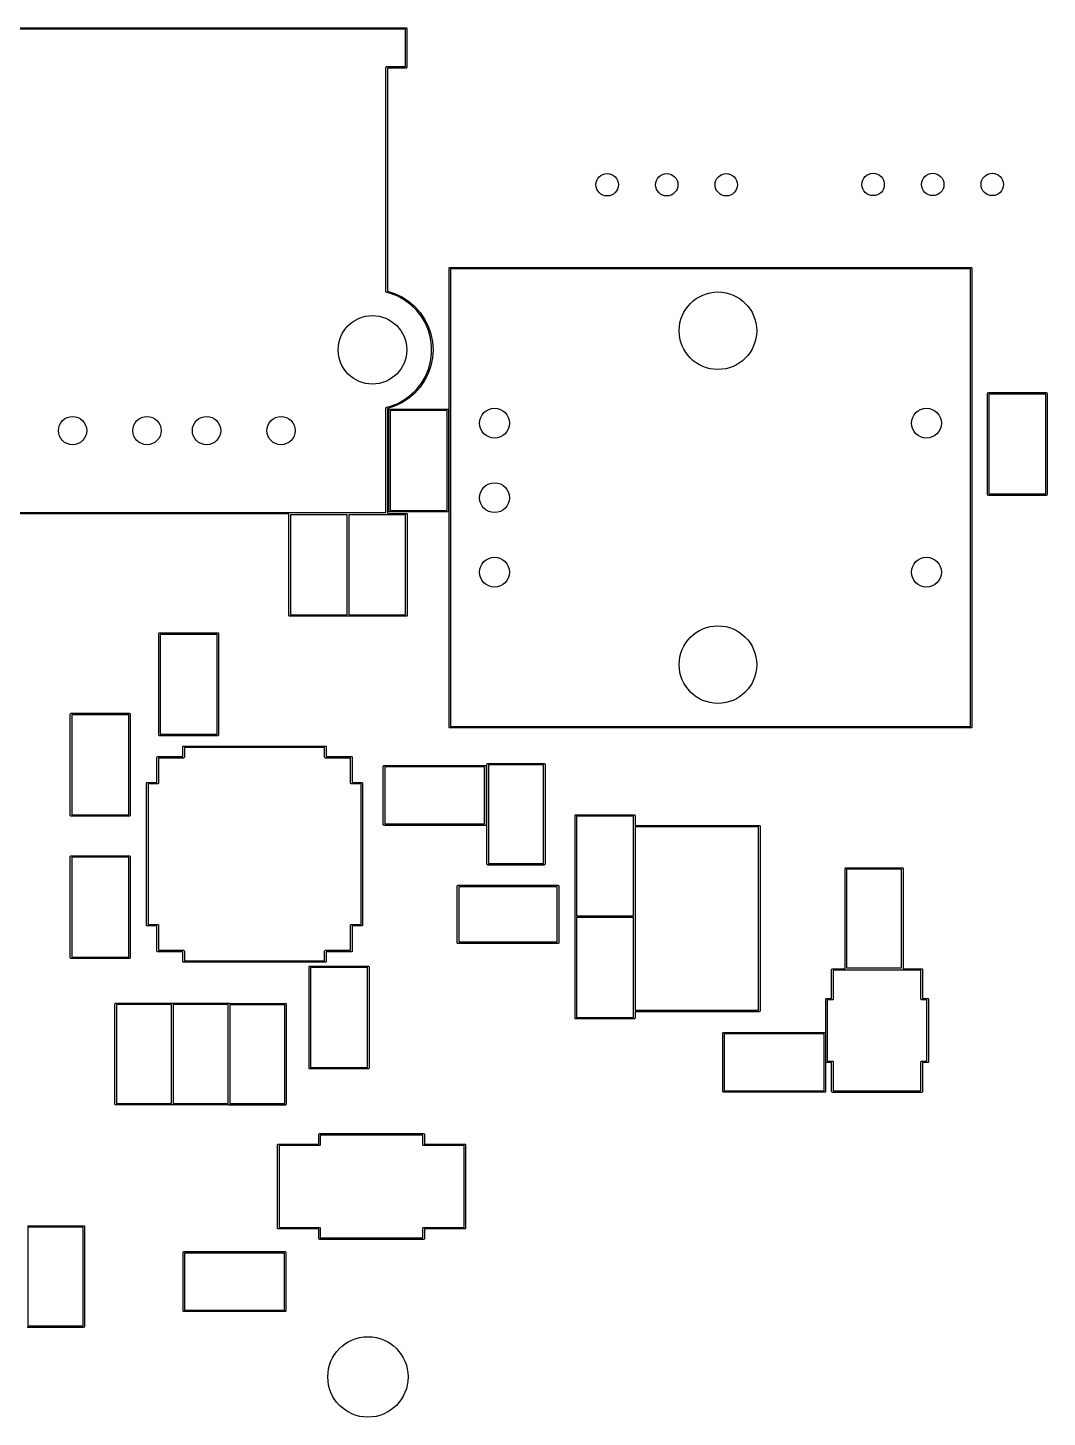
# Model space of a CAD drawing. Header units: inches. Extents: x 0.56 to 7.71, y -5.14 to -0.64.
# Drawn here: x 1.755 to 3.103, y -2.553 to -0.718 of the extents above; entities that cross this region are included whole.
import ezdxf

# ---------------------------------------------------------------- set-up
doc = ezdxf.new("R2010")
doc.units = ezdxf.units.IN
doc.header["$MEASUREMENT"] = 0
doc.layers.add('BLACK', color=250, linetype='CONTINUOUS')

msp = doc.modelspace()

# ---------------------------------------------------------------- linework, layer by layer
at = {"layer": 'BLACK', "linetype": 'CONTINUOUS'}
for p, q in [((1.6488, -0.7179), (2.2551, -0.7179)), ((2.2541, -0.7199), (1.6498, -0.7199)), ((2.2541, -0.7691), (2.2541, -0.7199)), ((2.2551, -0.7179), (2.2555, -0.718)), ((2.2555, -0.718), (2.256, -0.7185)), ((2.256, -0.7185), (2.2561, -0.7189)), ((2.2561, -0.7189), (2.2561, -0.7701)), ((2.2285, -0.7701), (2.2286, -0.7697)), ((2.2285, -1.0665), (2.2285, -0.7701)), ((2.2286, -0.7697), (2.2292, -0.7692)), ((2.2292, -0.7692), (2.2295, -0.7691)), ((2.2295, -0.7691), (2.2541, -0.7691)), ((2.256, -0.7705), (2.2555, -0.771)), ((2.2561, -0.7701), (2.256, -0.7705)), ((2.2551, -0.7711), (2.2305, -0.7711)), ((2.2305, -0.7711), (2.2305, -1.0658)), ((2.2555, -0.771), (2.2551, -0.7711)), ((2.312, -1.0354), (2.3121, -1.0351)), ((2.312, -1.6417), (2.312, -1.0354)), ((2.3121, -1.0351), (2.3126, -1.0345)), ((2.3126, -1.0345), (2.313, -1.0344)), ((2.313, -1.0344), (3.002, -1.0344)), ((2.314, -1.0364), (2.314, -1.6407)), ((3.001, -1.0364), (2.314, -1.0364)), ((3.001, -1.6407), (3.001, -1.0364)), ((3.002, -1.0344), (3.0023, -1.0345)), ((3.0023, -1.0345), (3.0029, -1.0351)), ((3.0029, -1.0351), (3.003, -1.0354)), ((3.003, -1.0354), (3.003, -1.6417)), ((2.2286, -1.0666), (2.2285, -1.0665)), ((2.2286, -1.0667), (2.2285, -1.0666)), ((2.2285, -1.0666), (2.2286, -1.0666)), ((2.2286, -1.0669), (2.2286, -1.0667)), ((2.2287, -1.067), (2.2286, -1.0669)), ((2.2288, -1.0672), (2.2287, -1.067)), ((2.229, -1.0673), (2.2288, -1.0672)), ((2.2292, -1.0674), (2.229, -1.0673)), ((2.2293, -1.0675), (2.2292, -1.0674)), ((2.2292, -1.0674), (2.2292, -1.0674)), ((2.2343, -1.0687), (2.2293, -1.0675)), ((2.2305, -1.0658), (2.2399, -1.0688)), ((2.244, -1.0725), (2.2343, -1.0687)), ((2.2399, -1.0688), (2.2495, -1.0733)), ((2.2531, -1.0776), (2.244, -1.0725)), ((2.2495, -1.0733), (2.2584, -1.0791)), ((2.2614, -1.0838), (2.2531, -1.0776)), ((2.2584, -1.0791), (2.2665, -1.086)), ((2.2689, -1.0911), (2.2614, -1.0838)), ((2.2665, -1.086), (2.2736, -1.0939)), ((2.2753, -1.0992), (2.2689, -1.0911)), ((2.2736, -1.0939), (2.2796, -1.1027)), ((2.2806, -1.1082), (2.2753, -1.0992)), ((2.2796, -1.1027), (2.2844, -1.1122)), ((2.2846, -1.1178), (2.2806, -1.1082)), ((2.2844, -1.1122), (2.2879, -1.1223)), ((2.2873, -1.1278), (2.2846, -1.1178)), ((2.2887, -1.1381), (2.2873, -1.1278)), ((2.2879, -1.1223), (2.29, -1.1327)), ((2.29, -1.1327), (2.2907, -1.1433)), ((2.2873, -1.1588), (2.2887, -1.1485)), ((2.29, -1.1539), (2.2879, -1.1643)), ((2.2887, -1.1485), (2.2887, -1.1381)), ((2.2907, -1.1433), (2.29, -1.1539)), ((2.2844, -1.1744), (2.2796, -1.1839)), ((2.2806, -1.1784), (2.2846, -1.1688)), ((2.2879, -1.1643), (2.2844, -1.1744)), ((2.2846, -1.1688), (2.2873, -1.1588)), ((2.2736, -1.1927), (2.2665, -1.2006)), ((2.2689, -1.1956), (2.2753, -1.1874)), ((2.2796, -1.1839), (2.2736, -1.1927)), ((2.2753, -1.1874), (2.2806, -1.1784)), ((2.244, -1.2141), (2.2531, -1.209)), ((2.2584, -1.2075), (2.2495, -1.2133)), ((2.2531, -1.209), (2.2614, -1.2028)), ((2.2665, -1.2006), (2.2584, -1.2075)), ((2.2614, -1.2028), (2.2689, -1.1956)), ((3.0234, -1.2008), (3.0235, -1.2004)), ((3.0234, -1.3346), (3.0234, -1.2008)), ((3.0235, -1.2004), (3.024, -1.1999)), ((3.024, -1.1999), (3.0244, -1.1998)), ((3.0244, -1.1998), (3.1016, -1.1998)), ((3.0254, -1.2018), (3.0254, -1.3337)), ((3.1006, -1.2018), (3.0254, -1.2018)), ((3.1006, -1.3337), (3.1006, -1.2018)), ((3.1016, -1.1998), (3.102, -1.1999)), ((3.102, -1.1999), (3.1025, -1.2004)), ((3.1025, -1.2004), (3.1026, -1.2008)), ((3.1026, -1.2008), (3.1026, -1.3346)), ((2.2285, -1.2201), (2.2286, -1.22)), ((2.2286, -1.22), (2.2285, -1.22)), ((2.2285, -1.22), (2.2286, -1.22)), ((2.2285, -1.3581), (2.2285, -1.2201)), ((2.2286, -1.2197), (2.2287, -1.2196)), ((2.2286, -1.22), (2.2286, -1.2197)), ((2.2287, -1.2196), (2.2288, -1.2194)), ((2.2288, -1.2194), (2.229, -1.2193)), ((2.229, -1.2193), (2.2292, -1.2192)), ((2.2292, -1.2192), (2.2293, -1.2191)), ((2.2292, -1.2192), (2.2292, -1.2192)), ((2.2293, -1.2191), (2.2343, -1.2179)), ((2.2399, -1.2178), (2.2305, -1.2208)), ((2.2305, -1.2208), (2.2305, -1.3591)), ((2.2321, -1.2224), (2.2322, -1.2221)), ((2.2321, -1.3563), (2.2321, -1.2224)), ((2.2322, -1.2221), (2.2327, -1.2215)), ((2.2327, -1.2215), (2.2331, -1.2215)), ((2.2331, -1.2215), (2.3102, -1.2215)), ((2.2341, -1.2234), (2.2341, -1.3553)), ((2.3093, -1.2234), (2.2341, -1.2234)), ((2.2343, -1.2179), (2.244, -1.2141)), ((2.2495, -1.2133), (2.2399, -1.2178)), ((2.3093, -1.3553), (2.3093, -1.2234)), ((2.3102, -1.2215), (2.3106, -1.2215)), ((2.3106, -1.2215), (2.3111, -1.2221)), ((2.3111, -1.2221), (2.3112, -1.2224)), ((2.3112, -1.2224), (2.3112, -1.3563)), ((3.0235, -1.335), (3.0234, -1.3346)), ((3.024, -1.3356), (3.0235, -1.335)), ((3.0244, -1.3356), (3.024, -1.3356)), ((3.1016, -1.3356), (3.0244, -1.3356)), ((3.0254, -1.3337), (3.1006, -1.3337)), ((3.102, -1.3356), (3.1016, -1.3356)), ((3.1025, -1.335), (3.102, -1.3356)), ((3.1026, -1.3346), (3.1025, -1.335)), ((1.6754, -1.3581), (2.2285, -1.3581)), ((2.2322, -1.3567), (2.2321, -1.3563)), ((2.2327, -1.3572), (2.2322, -1.3567)), ((2.2331, -1.3573), (2.2327, -1.3572)), ((2.3102, -1.3573), (2.2331, -1.3573)), ((2.2341, -1.3553), (2.3093, -1.3553)), ((2.3106, -1.3572), (2.3102, -1.3573)), ((2.3111, -1.3567), (2.3106, -1.3572)), ((2.3112, -1.3563), (2.3111, -1.3567)), ((2.1002, -1.36), (1.6744, -1.36)), ((2.1002, -1.3602), (2.1002, -1.36)), ((2.1002, -1.4941), (2.1002, -1.3602)), ((2.1022, -1.3612), (2.1022, -1.4931)), ((2.1774, -1.3612), (2.1022, -1.3612)), ((2.1774, -1.4931), (2.1774, -1.3612)), ((2.1793, -1.3612), (2.1793, -1.4931)), ((2.2545, -1.3612), (2.1793, -1.3612)), ((2.2305, -1.3591), (2.2305, -1.3593)), ((2.2305, -1.3593), (2.2555, -1.3593)), ((2.2545, -1.4931), (2.2545, -1.3612)), ((2.2555, -1.3593), (2.2559, -1.3593)), ((2.2559, -1.3593), (2.2564, -1.3599)), ((2.2564, -1.3599), (2.2565, -1.3602)), ((2.2565, -1.3602), (2.2565, -1.4941)), ((2.1003, -1.4945), (2.1002, -1.4941)), ((2.1008, -1.495), (2.1003, -1.4945)), ((2.1012, -1.4951), (2.1008, -1.495)), ((2.1783, -1.4951), (2.1012, -1.4951)), ((2.1022, -1.4931), (2.1774, -1.4931)), ((2.2555, -1.4951), (2.1783, -1.4951)), ((2.1793, -1.4931), (2.2545, -1.4931)), ((2.2559, -1.495), (2.2555, -1.4951)), ((2.2564, -1.4945), (2.2559, -1.495)), ((2.2565, -1.4941), (2.2564, -1.4945)), ((1.9281, -1.5181), (1.9282, -1.5177)), ((1.9281, -1.652), (1.9281, -1.5181)), ((1.9282, -1.5177), (1.9288, -1.5172)), ((1.9288, -1.5172), (1.9291, -1.5171)), ((1.9291, -1.5171), (2.0063, -1.5171)), ((1.9301, -1.5191), (1.9301, -1.651)), ((2.0053, -1.5191), (1.9301, -1.5191)), ((2.0053, -1.651), (2.0053, -1.5191)), ((2.0063, -1.5171), (2.0067, -1.5172)), ((2.0067, -1.5172), (2.0072, -1.5177)), ((2.0072, -1.5177), (2.0073, -1.5181)), ((2.0073, -1.5181), (2.0073, -1.652)), ((1.8112, -1.6244), (1.8113, -1.624)), ((1.8112, -1.7583), (1.8112, -1.6244)), ((1.8113, -1.624), (1.8118, -1.6235)), ((1.8118, -1.6235), (1.8122, -1.6234)), ((1.8122, -1.6234), (1.8894, -1.6234)), ((1.8132, -1.6254), (1.8132, -1.7573)), ((1.8884, -1.6254), (1.8132, -1.6254)), ((1.8884, -1.7573), (1.8884, -1.6254)), ((1.8894, -1.6234), (1.8897, -1.6235)), ((1.8897, -1.6235), (1.8903, -1.624)), ((1.8903, -1.624), (1.8904, -1.6244)), ((1.8904, -1.6244), (1.8904, -1.7583)), ((1.9301, -1.651), (2.0053, -1.651)), ((2.3121, -1.6421), (2.312, -1.6417)), ((2.3126, -1.6426), (2.3121, -1.6421)), ((2.313, -1.6427), (2.3126, -1.6426)), ((3.002, -1.6427), (2.313, -1.6427)), ((2.314, -1.6407), (3.001, -1.6407)), ((3.0023, -1.6426), (3.002, -1.6427)), ((3.0029, -1.6421), (3.0023, -1.6426)), ((3.003, -1.6417), (3.0029, -1.6421)), ((1.9282, -1.6523), (1.9281, -1.652)), ((1.9288, -1.6529), (1.9282, -1.6523)), ((1.9291, -1.653), (1.9288, -1.6529)), ((2.0063, -1.653), (1.9291, -1.653)), ((1.96, -1.6677), (1.9601, -1.6673)), ((1.96, -1.6805), (1.96, -1.6677)), ((1.9601, -1.6673), (1.9606, -1.6668)), ((1.9606, -1.6668), (1.961, -1.6667)), ((1.961, -1.6667), (2.1484, -1.6667)), ((1.962, -1.6687), (1.962, -1.6815)), ((2.1474, -1.6687), (1.962, -1.6687)), ((2.0067, -1.6529), (2.0063, -1.653)), ((2.0072, -1.6523), (2.0067, -1.6529)), ((2.0073, -1.652), (2.0072, -1.6523)), ((2.1474, -1.6815), (2.1474, -1.6687)), ((2.1484, -1.6667), (2.1488, -1.6668)), ((2.1488, -1.6668), (2.1493, -1.6673)), ((2.1493, -1.6673), (2.1494, -1.6677)), ((2.1494, -1.6677), (2.1494, -1.6805)), ((1.9258, -1.6815), (1.9259, -1.6811)), ((1.9258, -1.7148), (1.9258, -1.6815)), ((1.9259, -1.6811), (1.9264, -1.6806)), ((1.9264, -1.6806), (1.9268, -1.6805)), ((1.9268, -1.6805), (1.96, -1.6805)), ((1.961, -1.6825), (1.9278, -1.6825)), ((1.9278, -1.6825), (1.9278, -1.7157)), ((1.9614, -1.6824), (1.961, -1.6825)), ((1.9619, -1.6819), (1.9614, -1.6824)), ((1.962, -1.6815), (1.9619, -1.6819)), ((2.1475, -1.6819), (2.1474, -1.6815)), ((2.148, -1.6824), (2.1475, -1.6819)), ((2.1484, -1.6825), (2.148, -1.6824)), ((2.1817, -1.6825), (2.1484, -1.6825)), ((2.1494, -1.6805), (2.1827, -1.6805)), ((2.1817, -1.7157), (2.1817, -1.6825)), ((2.1827, -1.6805), (2.1831, -1.6806)), ((2.1831, -1.6806), (2.1836, -1.6811)), ((2.1836, -1.6811), (2.1837, -1.6815)), ((2.1837, -1.6815), (2.1837, -1.7148)), ((2.225, -1.6933), (2.2251, -1.6929)), ((2.225, -1.7705), (2.225, -1.6933)), ((2.2251, -1.6929), (2.2256, -1.6924)), ((2.2256, -1.6924), (2.226, -1.6923)), ((2.226, -1.6923), (2.3598, -1.6923)), ((2.227, -1.6943), (2.227, -1.7695)), ((2.3589, -1.6943), (2.227, -1.6943)), ((2.3589, -1.7695), (2.3589, -1.6943)), ((2.3598, -1.6923), (2.3602, -1.6924)), ((2.3602, -1.6924), (2.3608, -1.6929)), ((2.3608, -1.6929), (2.3608, -1.6933)), ((2.3608, -1.6933), (2.3608, -1.7705)), ((2.362, -1.6906), (2.3621, -1.6902)), ((2.362, -1.8228), (2.362, -1.6906)), ((2.3621, -1.6902), (2.3626, -1.6896)), ((2.3626, -1.6896), (2.363, -1.6896)), ((2.363, -1.6896), (2.4378, -1.6896)), ((2.364, -1.6915), (2.364, -1.8219)), ((2.4368, -1.6915), (2.364, -1.6915)), ((2.4368, -1.8219), (2.4368, -1.6915)), ((2.4378, -1.6896), (2.4382, -1.6896)), ((2.4382, -1.6896), (2.4387, -1.6902)), ((2.4387, -1.6902), (2.4388, -1.6906)), ((2.4388, -1.6906), (2.4388, -1.8228)), ((1.912, -1.7157), (1.9121, -1.7154)), ((1.912, -1.9031), (1.912, -1.7157)), ((1.9121, -1.7154), (1.9126, -1.7148)), ((1.9126, -1.7148), (1.913, -1.7148)), ((1.913, -1.7148), (1.9258, -1.7148)), ((1.9268, -1.7167), (1.914, -1.7167)), ((1.914, -1.7167), (1.914, -1.9022)), ((1.9271, -1.7167), (1.9268, -1.7167)), ((1.9277, -1.7161), (1.9271, -1.7167)), ((1.9278, -1.7157), (1.9277, -1.7161)), ((2.1818, -1.7161), (2.1817, -1.7157)), ((2.1823, -1.7167), (2.1818, -1.7161)), ((2.1827, -1.7167), (2.1823, -1.7167)), ((2.1955, -1.7167), (2.1827, -1.7167)), ((2.1837, -1.7148), (2.1965, -1.7148)), ((2.1955, -1.9022), (2.1955, -1.7167)), ((2.1965, -1.7148), (2.1968, -1.7148)), ((2.1968, -1.7148), (2.1974, -1.7154)), ((2.1974, -1.7154), (2.1974, -1.7157)), ((2.1974, -1.7157), (2.1974, -1.9031)), ((1.8113, -1.7586), (1.8112, -1.7583)), ((1.8118, -1.7592), (1.8113, -1.7586)), ((1.8122, -1.7593), (1.8118, -1.7592)), ((1.8894, -1.7593), (1.8122, -1.7593)), ((1.8132, -1.7573), (1.8884, -1.7573)), ((1.8897, -1.7592), (1.8894, -1.7593)), ((1.8903, -1.7586), (1.8897, -1.7592)), ((1.8904, -1.7583), (1.8903, -1.7586)), ((2.4785, -1.7583), (2.4786, -1.7579)), ((2.4785, -1.8921), (2.4785, -1.7583)), ((2.4786, -1.7579), (2.4792, -1.7574)), ((2.4792, -1.7574), (2.4795, -1.7573)), ((2.4795, -1.7573), (2.5567, -1.7573)), ((2.4805, -1.7593), (2.4805, -1.8911)), ((2.5557, -1.7593), (2.4805, -1.7593)), ((2.5557, -1.7724), (2.5557, -1.7593)), ((2.5567, -1.7573), (2.5571, -1.7574)), ((2.5571, -1.7574), (2.5576, -1.7579)), ((2.5576, -1.7579), (2.5577, -1.7583)), ((2.5577, -1.7583), (2.5577, -1.7715)), ((2.2251, -1.7708), (2.225, -1.7705)), ((2.2256, -1.7714), (2.2251, -1.7708)), ((2.226, -1.7715), (2.2256, -1.7714)), ((2.3598, -1.7715), (2.226, -1.7715)), ((2.227, -1.7695), (2.3589, -1.7695)), ((2.3602, -1.7714), (2.3598, -1.7715)), ((2.3608, -1.7708), (2.3602, -1.7714)), ((2.3608, -1.7705), (2.3608, -1.7708)), ((2.5557, -1.8911), (2.5557, -1.7724)), ((2.5577, -1.7715), (2.722, -1.7715)), ((2.5577, -1.7734), (2.5577, -1.8921)), ((2.7211, -1.7734), (2.5577, -1.7734)), ((2.7211, -2.0156), (2.7211, -1.7734)), ((2.722, -1.7715), (2.7224, -1.7715)), ((2.7224, -1.7715), (2.723, -1.7721)), ((2.723, -1.7721), (2.723, -1.7724)), ((2.723, -1.7724), (2.723, -2.0165)), ((1.8112, -1.8126), (1.8113, -1.8122)), ((1.8112, -1.9465), (1.8112, -1.8126)), ((1.8113, -1.8122), (1.8118, -1.8117)), ((1.8118, -1.8117), (1.8122, -1.8116)), ((1.8122, -1.8116), (1.8894, -1.8116)), ((1.8132, -1.8136), (1.8132, -1.9455)), ((1.8884, -1.8136), (1.8132, -1.8136)), ((1.8884, -1.9455), (1.8884, -1.8136)), ((1.8894, -1.8116), (1.8897, -1.8117)), ((1.8897, -1.8117), (1.8903, -1.8122)), ((1.8903, -1.8122), (1.8904, -1.8126)), ((1.8904, -1.8126), (1.8904, -1.9465)), ((2.3621, -1.8232), (2.362, -1.8228)), ((2.3626, -1.8237), (2.3621, -1.8232)), ((2.363, -1.8238), (2.3626, -1.8237)), ((2.4378, -1.8238), (2.363, -1.8238)), ((2.364, -1.8219), (2.4368, -1.8219)), ((2.4382, -1.8237), (2.4378, -1.8238)), ((2.4387, -1.8232), (2.4382, -1.8237)), ((2.4388, -1.8228), (2.4387, -1.8232)), ((2.8353, -1.8283), (2.8354, -1.8279)), ((2.8353, -1.9605), (2.8353, -1.8283)), ((2.8354, -1.8279), (2.8359, -1.8274)), ((2.8359, -1.8274), (2.8363, -1.8273)), ((2.8363, -1.8273), (2.9111, -1.8273)), ((2.8372, -1.8292), (2.8372, -1.9596)), ((2.9101, -1.8292), (2.8372, -1.8292)), ((2.9101, -1.9596), (2.9101, -1.8292)), ((2.9111, -1.8273), (2.9114, -1.8274)), ((2.9114, -1.8274), (2.912, -1.8279)), ((2.912, -1.8279), (2.912, -1.8283)), ((2.912, -1.8283), (2.912, -1.9605)), ((2.3226, -1.8516), (2.3227, -1.8512)), ((2.3226, -1.9264), (2.3226, -1.8516)), ((2.3227, -1.8512), (2.3232, -1.8507)), ((2.3232, -1.8507), (2.3236, -1.8506)), ((2.3236, -1.8506), (2.4559, -1.8506)), ((2.3246, -1.8526), (2.3246, -1.9254)), ((2.4549, -1.8526), (2.3246, -1.8526)), ((2.4549, -1.9254), (2.4549, -1.8526)), ((2.4559, -1.8506), (2.4563, -1.8507)), ((2.4563, -1.8507), (2.4568, -1.8512)), ((2.4568, -1.8512), (2.4569, -1.8516)), ((2.4569, -1.8516), (2.4569, -1.9264)), ((1.9121, -1.9035), (1.912, -1.9031)), ((1.9126, -1.9041), (1.9121, -1.9035)), ((1.913, -1.9041), (1.9126, -1.9041)), ((1.9258, -1.9041), (1.913, -1.9041)), ((1.914, -1.9022), (1.9268, -1.9022)), ((1.9258, -1.9374), (1.9258, -1.9041)), ((1.9268, -1.9022), (1.9271, -1.9022)), ((1.9271, -1.9022), (1.9277, -1.9028)), ((1.9277, -1.9028), (1.9278, -1.9031)), ((1.9278, -1.9031), (1.9278, -1.9364)), ((2.1817, -1.9031), (2.1818, -1.9028)), ((2.1817, -1.9364), (2.1817, -1.9031)), ((2.1818, -1.9028), (2.1823, -1.9022)), ((2.1823, -1.9022), (2.1827, -1.9022)), ((2.1827, -1.9022), (2.1955, -1.9022)), ((2.1965, -1.9041), (2.1837, -1.9041)), ((2.1837, -1.9041), (2.1837, -1.9374)), ((2.1968, -1.9041), (2.1965, -1.9041)), ((2.1974, -1.9035), (2.1968, -1.9041)), ((2.1974, -1.9031), (2.1974, -1.9035)), ((2.4785, -2.026), (2.4785, -1.8921)), ((2.4805, -1.8911), (2.5557, -1.8911)), ((2.4805, -1.8931), (2.4805, -2.025)), ((2.5557, -1.8931), (2.4805, -1.8931)), ((2.5557, -2.025), (2.5557, -1.8931)), ((2.5577, -1.8921), (2.5577, -2.0156)), ((2.3227, -1.9268), (2.3226, -1.9264)), ((2.3232, -1.9273), (2.3227, -1.9268)), ((2.3246, -1.9254), (2.4549, -1.9254)), ((2.4568, -1.9268), (2.4563, -1.9273)), ((2.4569, -1.9264), (2.4568, -1.9268)), ((1.9259, -1.9378), (1.9258, -1.9374)), ((1.9264, -1.9383), (1.9259, -1.9378)), ((1.9268, -1.9384), (1.9264, -1.9383)), ((1.96, -1.9384), (1.9268, -1.9384)), ((1.9278, -1.9364), (1.961, -1.9364)), ((1.96, -1.9512), (1.96, -1.9384)), ((1.961, -1.9364), (1.9614, -1.9365)), ((1.9614, -1.9365), (1.9619, -1.937)), ((1.9619, -1.937), (1.962, -1.9374)), ((1.962, -1.9374), (1.962, -1.9502)), ((2.1474, -1.9374), (2.1475, -1.937)), ((2.1474, -1.9502), (2.1474, -1.9374)), ((2.1475, -1.937), (2.148, -1.9365)), ((2.148, -1.9365), (2.1484, -1.9364)), ((2.1484, -1.9364), (2.1817, -1.9364)), ((2.1827, -1.9384), (2.1494, -1.9384)), ((2.1494, -1.9384), (2.1494, -1.9512)), ((2.1831, -1.9383), (2.1827, -1.9384)), ((2.1836, -1.9378), (2.1831, -1.9383)), ((2.1837, -1.9374), (2.1836, -1.9378)), ((2.3236, -1.9274), (2.3232, -1.9273)), ((2.4559, -1.9274), (2.3236, -1.9274)), ((2.4563, -1.9273), (2.4559, -1.9274)), ((1.8113, -1.9468), (1.8112, -1.9465)), ((1.8118, -1.9474), (1.8113, -1.9468)), ((1.8122, -1.9474), (1.8118, -1.9474)), ((1.8894, -1.9474), (1.8122, -1.9474)), ((1.8132, -1.9455), (1.8884, -1.9455)), ((1.8897, -1.9474), (1.8894, -1.9474)), ((1.8903, -1.9468), (1.8897, -1.9474)), ((1.8904, -1.9465), (1.8903, -1.9468)), ((1.9601, -1.9516), (1.96, -1.9512)), ((1.9606, -1.9521), (1.9601, -1.9516)), ((1.961, -1.9522), (1.9606, -1.9521)), ((2.1484, -1.9522), (1.961, -1.9522)), ((1.962, -1.9502), (2.1474, -1.9502)), ((2.127, -1.9579), (2.1276, -1.9574)), ((2.127, -1.9583), (2.127, -1.9579)), ((2.127, -2.0921), (2.127, -1.9583)), ((2.1276, -1.9574), (2.128, -1.9573)), ((2.128, -1.9573), (2.2051, -1.9573)), ((2.1289, -1.9593), (2.1289, -2.0911)), ((2.2041, -1.9593), (2.1289, -1.9593)), ((2.1488, -1.9521), (2.1484, -1.9522)), ((2.1493, -1.9516), (2.1488, -1.9521)), ((2.1494, -1.9512), (2.1493, -1.9516)), ((2.2041, -2.0911), (2.2041, -1.9593)), ((2.2051, -1.9573), (2.2055, -1.9574)), ((2.2055, -1.9574), (2.206, -1.9579)), ((2.206, -1.9579), (2.2061, -1.9583)), ((2.2061, -1.9583), (2.2061, -2.0921)), ((2.8176, -1.9617), (2.8177, -1.9613)), ((2.8176, -2.0001), (2.8176, -1.9617)), ((2.8177, -1.9613), (2.8182, -1.9608)), ((2.8182, -1.9608), (2.8186, -1.9607)), ((2.8186, -1.9607), (2.8353, -1.9607)), ((2.8196, -1.9627), (2.8196, -2.0011)), ((2.9357, -1.9627), (2.8196, -1.9627)), ((2.8353, -1.9607), (2.8353, -1.9605)), ((2.8372, -1.9596), (2.9101, -1.9596)), ((2.912, -1.9605), (2.912, -1.9607)), ((2.912, -1.9607), (2.9367, -1.9607)), ((2.9357, -2.0011), (2.9357, -1.9627)), ((2.9367, -1.9607), (2.9371, -1.9608)), ((2.9371, -1.9608), (2.9376, -1.9613)), ((2.9376, -1.9613), (2.9377, -1.9617)), ((2.9377, -1.9617), (2.9377, -2.0001)), ((2.8098, -2.0007), (2.8104, -2.0002)), ((2.8104, -2.0002), (2.8107, -2.0001)), ((2.8107, -2.0001), (2.8176, -2.0001)), ((2.9377, -2.0001), (2.9446, -2.0001)), ((2.9446, -2.0001), (2.945, -2.0002)), ((2.945, -2.0002), (2.9455, -2.0007)), ((1.8703, -2.0073), (1.8704, -2.0069)), ((1.8703, -2.1395), (1.8703, -2.0073)), ((1.8704, -2.0069), (1.8709, -2.0064)), ((1.8709, -2.0064), (1.8713, -2.0063)), ((1.8713, -2.0063), (1.9461, -2.0063)), ((1.8722, -2.0082), (1.8722, -2.1386)), ((1.9451, -2.0082), (1.8722, -2.0082)), ((1.9451, -2.1386), (1.9451, -2.0082)), ((1.9461, -2.0063), (2.0209, -2.0063)), ((1.947, -2.0082), (1.947, -2.1386)), ((2.0199, -2.0082), (1.947, -2.0082)), ((2.0199, -2.1386), (2.0199, -2.0082)), ((2.0209, -2.0063), (2.0212, -2.0064)), ((2.0212, -2.0064), (2.0216, -2.0067)), ((2.0216, -2.0067), (2.0957, -2.0067)), ((2.0219, -2.0086), (2.0219, -2.139)), ((2.0947, -2.0086), (2.0219, -2.0086)), ((2.0947, -2.139), (2.0947, -2.0086)), ((2.0957, -2.0067), (2.096, -2.0067)), ((2.096, -2.0067), (2.0966, -2.0073)), ((2.0966, -2.0073), (2.0967, -2.0077)), ((2.0967, -2.0077), (2.0967, -2.1399)), ((2.5577, -2.0156), (2.7211, -2.0156)), ((2.722, -2.0175), (2.5577, -2.0175)), ((2.5577, -2.0175), (2.5577, -2.026)), ((2.7224, -2.0174), (2.722, -2.0175)), ((2.723, -2.0169), (2.7224, -2.0174)), ((2.723, -2.0165), (2.723, -2.0169)), ((2.8097, -2.0011), (2.8098, -2.0007)), ((2.8097, -2.0837), (2.8097, -2.0011)), ((2.8186, -2.002), (2.8117, -2.002)), ((2.8117, -2.002), (2.8117, -2.0828)), ((2.819, -2.002), (2.8186, -2.002)), ((2.8195, -2.0014), (2.819, -2.002)), ((2.8196, -2.0011), (2.8195, -2.0014)), ((2.9358, -2.0014), (2.9357, -2.0011)), ((2.9363, -2.002), (2.9358, -2.0014)), ((2.9367, -2.002), (2.9363, -2.002)), ((2.9436, -2.002), (2.9367, -2.002)), ((2.9436, -2.0828), (2.9436, -2.002)), ((2.9455, -2.0007), (2.9456, -2.0011)), ((2.9456, -2.0011), (2.9456, -2.0837)), ((2.4786, -2.0264), (2.4785, -2.026)), ((2.4792, -2.0269), (2.4786, -2.0264)), ((2.4795, -2.027), (2.4792, -2.0269)), ((2.5567, -2.027), (2.4795, -2.027)), ((2.4805, -2.025), (2.5557, -2.025)), ((2.5571, -2.0269), (2.5567, -2.027)), ((2.5576, -2.0264), (2.5571, -2.0269)), ((2.5577, -2.026), (2.5576, -2.0264)), ((2.6737, -2.0458), (2.6738, -2.0454)), ((2.6737, -2.123), (2.6737, -2.0458)), ((2.6738, -2.0454), (2.6744, -2.0449)), ((2.6744, -2.0449), (2.6747, -2.0448)), ((2.6747, -2.0448), (2.8086, -2.0448)), ((2.6757, -2.0468), (2.6757, -2.122)), ((2.8076, -2.0468), (2.6757, -2.0468)), ((2.8076, -2.122), (2.8076, -2.0468)), ((2.8086, -2.0448), (2.809, -2.0449)), ((2.809, -2.0449), (2.8095, -2.0454)), ((2.8095, -2.0454), (2.8096, -2.0458)), ((2.8096, -2.0458), (2.8096, -2.123)), ((2.127, -2.0925), (2.127, -2.0921)), ((2.1289, -2.0911), (2.2041, -2.0911)), ((2.2061, -2.0921), (2.206, -2.0925)), ((2.8098, -2.0841), (2.8097, -2.0837)), ((2.8104, -2.0846), (2.8098, -2.0841)), ((2.8107, -2.0847), (2.8104, -2.0846)), ((2.8176, -2.0847), (2.8107, -2.0847)), ((2.8117, -2.0828), (2.8186, -2.0828)), ((2.8176, -2.1231), (2.8176, -2.0847)), ((2.8186, -2.0828), (2.819, -2.0828)), ((2.819, -2.0828), (2.8195, -2.0834)), ((2.8195, -2.0834), (2.8196, -2.0837)), ((2.8196, -2.0837), (2.8196, -2.1221)), ((2.9357, -2.0837), (2.9358, -2.0834)), ((2.9357, -2.1221), (2.9357, -2.0837)), ((2.9358, -2.0834), (2.9363, -2.0828)), ((2.9363, -2.0828), (2.9367, -2.0828)), ((2.9367, -2.0828), (2.9436, -2.0828)), ((2.9446, -2.0847), (2.9377, -2.0847)), ((2.9377, -2.0847), (2.9377, -2.1231)), ((2.945, -2.0846), (2.9446, -2.0847)), ((2.9455, -2.0841), (2.945, -2.0846)), ((2.9456, -2.0837), (2.9455, -2.0841)), ((2.1276, -2.093), (2.127, -2.0925)), ((2.128, -2.0931), (2.1276, -2.093)), ((2.2051, -2.0931), (2.128, -2.0931)), ((2.2055, -2.093), (2.2051, -2.0931)), ((2.206, -2.0925), (2.2055, -2.093)), ((2.6738, -2.1234), (2.6737, -2.123)), ((2.6744, -2.1239), (2.6738, -2.1234)), ((2.6747, -2.124), (2.6744, -2.1239)), ((2.8086, -2.124), (2.6747, -2.124)), ((2.6757, -2.122), (2.8076, -2.122)), ((2.809, -2.1239), (2.8086, -2.124)), ((2.8095, -2.1234), (2.809, -2.1239)), ((2.8096, -2.123), (2.8095, -2.1234)), ((2.8177, -2.1235), (2.8176, -2.1231)), ((2.8182, -2.124), (2.8177, -2.1235)), ((2.8186, -2.1241), (2.8182, -2.124)), ((2.9367, -2.1241), (2.8186, -2.1241)), ((2.8196, -2.1221), (2.9357, -2.1221)), ((2.9371, -2.124), (2.9367, -2.1241)), ((2.9376, -2.1235), (2.9371, -2.124)), ((2.9377, -2.1231), (2.9376, -2.1235)), ((1.8704, -2.1399), (1.8703, -2.1395)), ((1.8709, -2.1405), (1.8704, -2.1399)), ((1.8713, -2.1405), (1.8709, -2.1405)), ((1.9461, -2.1405), (1.8713, -2.1405)), ((1.8722, -2.1386), (1.9451, -2.1386)), ((2.0202, -2.1405), (1.9461, -2.1405)), ((1.947, -2.1386), (2.0199, -2.1386)), ((2.0205, -2.1408), (2.0202, -2.1405)), ((2.0209, -2.1409), (2.0205, -2.1408)), ((2.0957, -2.1409), (2.0209, -2.1409)), ((2.0219, -2.139), (2.0947, -2.139)), ((2.096, -2.1408), (2.0957, -2.1409)), ((2.0966, -2.1403), (2.096, -2.1408)), ((2.0967, -2.1399), (2.0966, -2.1403)), ((2.1396, -2.1792), (2.1402, -2.1786)), ((2.1396, -2.1795), (2.1396, -2.1792)), ((2.1396, -2.1923), (2.1396, -2.1795)), ((2.1402, -2.1786), (2.1406, -2.1785)), ((2.1406, -2.1785), (2.2783, -2.1785)), ((2.1415, -2.1805), (2.1415, -2.1933)), ((2.2774, -2.1805), (2.1415, -2.1805)), ((2.2774, -2.1933), (2.2774, -2.1805)), ((2.2783, -2.1785), (2.2787, -2.1786)), ((2.2787, -2.1786), (2.2793, -2.1792)), ((2.2793, -2.1792), (2.2793, -2.1795)), ((2.2793, -2.1795), (2.2793, -2.1923)), ((2.0852, -2.1933), (2.0853, -2.1929)), ((2.0852, -2.3035), (2.0852, -2.1933)), ((2.0853, -2.1929), (2.0858, -2.1924)), ((2.0858, -2.1924), (2.0862, -2.1923)), ((2.0862, -2.1923), (2.1396, -2.1923)), ((2.1406, -2.1943), (2.0872, -2.1943)), ((2.0872, -2.1943), (2.0872, -2.3026)), ((2.1409, -2.1942), (2.1406, -2.1943)), ((2.1415, -2.1937), (2.1409, -2.1942)), ((2.1415, -2.1933), (2.1415, -2.1937)), ((2.2774, -2.1937), (2.2774, -2.1933)), ((2.278, -2.1942), (2.2774, -2.1937)), ((2.2783, -2.1943), (2.278, -2.1942)), ((2.3317, -2.1943), (2.2783, -2.1943)), ((2.2793, -2.1923), (2.3327, -2.1923)), ((2.3317, -2.3026), (2.3317, -2.1943)), ((2.3327, -2.1923), (2.3331, -2.1924)), ((2.3331, -2.1924), (2.3336, -2.1929)), ((2.3336, -2.1929), (2.3337, -2.1933)), ((2.3337, -2.1933), (2.3337, -2.3035)), ((1.7548, -2.3003), (1.8291, -2.3003)), ((1.7552, -2.3022), (1.7552, -2.4326)), ((1.8281, -2.3022), (1.7552, -2.3022)), ((1.8281, -2.4326), (1.8281, -2.3022)), ((1.8291, -2.3003), (1.8294, -2.3004)), ((1.8294, -2.3004), (1.83, -2.3009)), ((1.83, -2.3009), (1.83, -2.3013)), ((1.83, -2.3013), (1.83, -2.4335)), ((2.0853, -2.3039), (2.0852, -2.3035)), ((2.0858, -2.3045), (2.0853, -2.3039)), ((2.0862, -2.3045), (2.0858, -2.3045)), ((2.1396, -2.3045), (2.0862, -2.3045)), ((2.0872, -2.3026), (2.1406, -2.3026)), ((2.1396, -2.3173), (2.1396, -2.3045)), ((2.1406, -2.3026), (2.1409, -2.3026)), ((2.1409, -2.3026), (2.1415, -2.3032)), ((2.1415, -2.3032), (2.1415, -2.3035)), ((2.1415, -2.3035), (2.1415, -2.3163)), ((2.2774, -2.3032), (2.278, -2.3026)), ((2.2774, -2.3035), (2.2774, -2.3032)), ((2.2774, -2.3163), (2.2774, -2.3035)), ((2.278, -2.3026), (2.2783, -2.3026)), ((2.2783, -2.3026), (2.3317, -2.3026)), ((2.3327, -2.3045), (2.2793, -2.3045)), ((2.2793, -2.3045), (2.2793, -2.3173)), ((2.3331, -2.3045), (2.3327, -2.3045)), ((2.3336, -2.3039), (2.3331, -2.3045)), ((2.3337, -2.3035), (2.3336, -2.3039)), ((2.1396, -2.3177), (2.1396, -2.3173)), ((2.1402, -2.3182), (2.1396, -2.3177)), ((2.1406, -2.3183), (2.1402, -2.3182)), ((2.2783, -2.3183), (2.1406, -2.3183)), ((2.1415, -2.3163), (2.2774, -2.3163)), ((2.2787, -2.3182), (2.2783, -2.3183)), ((2.2793, -2.3177), (2.2787, -2.3182)), ((2.2793, -2.3173), (2.2793, -2.3177)), ((1.9604, -2.3354), (1.9605, -2.3351)), ((1.9604, -2.4126), (1.9604, -2.3354)), ((1.9605, -2.3351), (1.961, -2.3345)), ((1.961, -2.3345), (1.9614, -2.3344)), ((1.9614, -2.3344), (2.0953, -2.3344)), ((1.9624, -2.3364), (1.9624, -2.4116)), ((2.0943, -2.3364), (1.9624, -2.3364)), ((2.0943, -2.4116), (2.0943, -2.3364)), ((2.0953, -2.3344), (2.0957, -2.3345)), ((2.0957, -2.3345), (2.0962, -2.3351)), ((2.0962, -2.3351), (2.0963, -2.3354)), ((2.0963, -2.3354), (2.0963, -2.4126)), ((1.9605, -2.413), (1.9604, -2.4126)), ((1.961, -2.4135), (1.9605, -2.413)), ((1.9614, -2.4136), (1.961, -2.4135)), ((2.0953, -2.4136), (1.9614, -2.4136)), ((1.9624, -2.4116), (2.0943, -2.4116)), ((2.0957, -2.4135), (2.0953, -2.4136)), ((2.0962, -2.413), (2.0957, -2.4135)), ((2.0963, -2.4126), (2.0962, -2.413)), ((1.8291, -2.4345), (1.7543, -2.4345)), ((1.7552, -2.4326), (1.8281, -2.4326)), ((1.8294, -2.4345), (1.8291, -2.4345)), ((1.83, -2.4339), (1.8294, -2.4345)), ((1.83, -2.4335), (1.83, -2.4339))]:
    msp.add_line(p, q, dxfattribs=at)
at = {"layer": 'BLACK'}
for centre, radius in [((2.5209, -0.9252), 0.0148), ((2.5209, -0.9252), 0.0148), ((2.5996, -0.9252), 0.0148), ((2.5996, -0.9252), 0.0148), ((2.6783, -0.9252), 0.0148), ((2.6783, -0.9252), 0.0148), ((2.8724, -0.9248), 0.0148), ((2.8724, -0.9248), 0.0148), ((2.9512, -0.9248), 0.0148), ((2.9512, -0.9248), 0.0148), ((3.0299, -0.9248), 0.0148), ((3.0299, -0.9248), 0.0148), ((2.6673, -1.1181), 0.0512), ((2.6673, -1.1181), 0.0512), ((2.2106, -1.1433), 0.0453), ((2.2106, -1.1433), 0.0453), ((2.372, -1.2402), 0.0197), ((2.372, -1.2402), 0.0197), ((2.9429, -1.2402), 0.0197), ((2.9429, -1.2402), 0.0197), ((1.8142, -1.25), 0.0187), ((1.8142, -1.25), 0.0187), ((1.9126, -1.25), 0.0187), ((1.9126, -1.25), 0.0187), ((1.9913, -1.25), 0.0187), ((1.9913, -1.25), 0.0187), ((2.0898, -1.25), 0.0187), ((2.0898, -1.25), 0.0187), ((2.372, -1.3386), 0.0197), ((2.372, -1.3386), 0.0197), ((2.372, -1.437), 0.0197), ((2.372, -1.437), 0.0197), ((2.9429, -1.437), 0.0197), ((2.9429, -1.437), 0.0197), ((2.6673, -1.5591), 0.0512), ((2.6673, -1.5591), 0.0512), ((2.2047, -2.5), 0.0531), ((2.2047, -2.5), 0.0531)]:
    msp.add_circle(centre, radius, dxfattribs=at)

doc.saveas('drawing.dxf')
